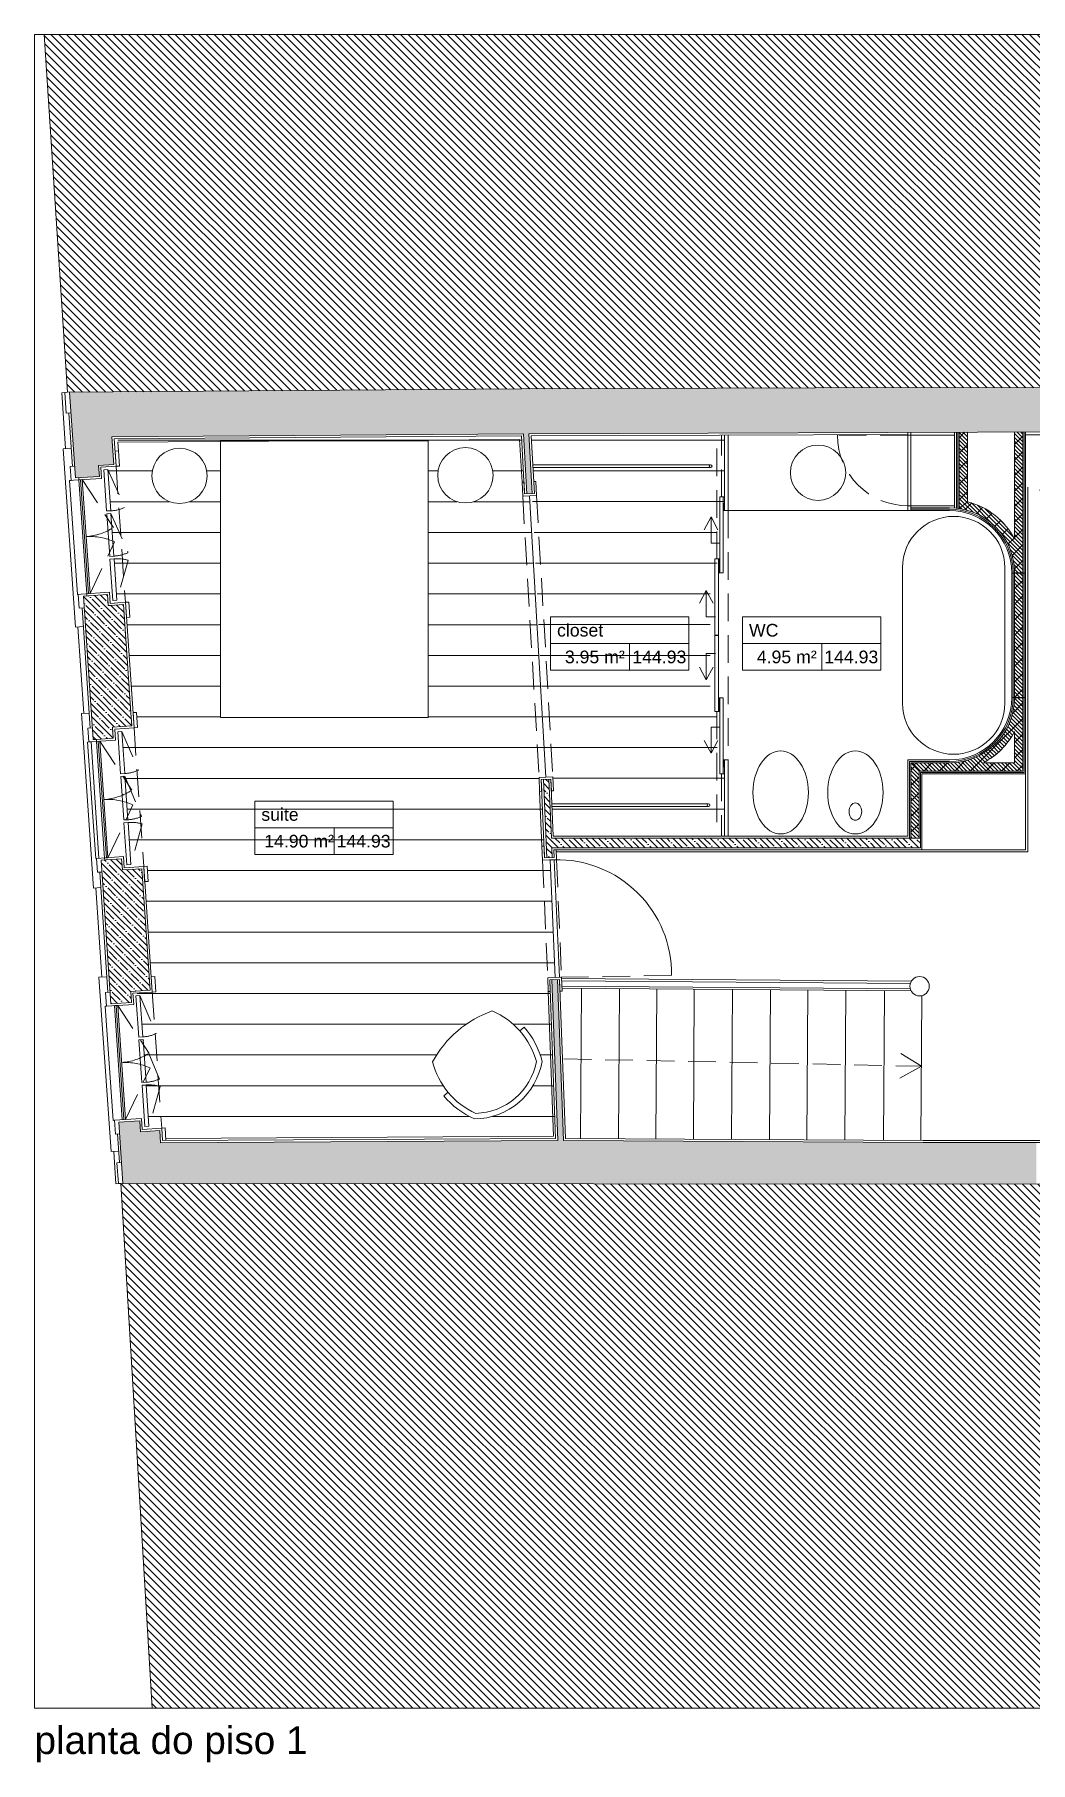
# Model space of a CAD drawing. Header units: millimetres. Extents: x 179.4 to 199.1, y -538.3 to -478.3.
# Drawn here: x 179.41 to 186.61, y -506.61 to -494.12 of the extents above; entities that cross this region are included whole.
import ezdxf
from ezdxf.enums import TextEntityAlignment as Align

# ---------------------------------------------------------------- set-up
doc = ezdxf.new("R2010")
doc.units = ezdxf.units.MM
doc.linetypes.add('DASHED', pattern=[0.75, 0.5, -0.25])
doc.layers.get('0').update_dxf_attribs({"lineweight": 5})
doc.layers.add('00_ARQ', color=251, linetype='Continuous', lineweight=5)
doc.styles.add('din5', font='arial.ttf', dxfattribs={"height": 0.08})
doc.styles.add('dinesc', font='arial.ttf', dxfattribs={"height": 0.18})
doc.linetypes.add('ZIGZAG', pattern='A,0.00254,-5.08,[131,ltypeshp.shx,S=5.08,R=0,X=-5.08,Y=0],-10.16,[131,ltypeshp.shx,S=5.08,R=180,X=5.08,Y=0],-5.08', length=20.32254)
pattern_1 = [(315, (639.921428, -421.943994), (0.0140316502, 0.0140316502), []), (45, (639.92143, -421.943994), (-0.056126601, 0.056126601), [])]
pattern_2 = [(315, (843.83671, -339.39501), (0.0449012806, 0.0449012806), []), (315, (843.83671, -339.439914), (0.0449012806, 0.0449012806), [0.079375, -0.015875, 0, -0.015875])]
pattern_3 = [(315, (674.769739, -657.433433), (0.0140316502, 0.0140316502), []), (45, (674.76974, -657.43343), (-0.056126601, 0.056126601), [])]

# ---------------------------------------------------------------- blocks, each defined once
blk = doc.blocks.new('0legendaN')
for p, q in [((-0.49, 0.189), (-0.49, -0.189)), ((0.49, 0.189), (-0.49, 0.189)), ((0.49, 0.189), (0.49, -0.189)), ((-0.49, 0), (0.49, 0)), ((0.07, 0), (0.07, -0.189))]:
    blk.add_line(p, q)
at = {"linetype": 'Continuous'}
blk.add_line((-0.49, -0.189), (0.49, -0.189), dxfattribs=at)
at = {"linetype": 'Continuous', "style": 'din5'}
blk.add_attdef('DESIGNAÇAO', text='', height=0.0896, rotation=360, dxfattribs=at).set_placement((-0.445, 0.095), align=Align.MIDDLE_LEFT)
for tag, p in [('300,00M2', (-0.21, -0.094)), ('357.05', (0.28, -0.094))]:
    blk.add_attdef(tag, text='', height=0.0896, rotation=360, dxfattribs=at).set_placement(p, align=Align.MIDDLE_CENTER)

msp = doc.modelspace()

# ---------------------------------------------------------------- hatches: boundary and pattern name
at = {"layer": '00_ARQ', "ltscale": 0.03}
h = msp.add_hatch(dxfattribs=at)
h.set_pattern_fill('ANSI31', color=256, scale=0.0125, angle=90, style=0)
h.paths.add_polyline_path([(197.003, -494.117), (179.478, -494.117), (179.648, -496.704), (182.925, -496.679), (185.755, -496.669), (187.925, -496.672), (195.028, -496.728), (195.025, -496.828), (197.063, -496.851), (197.063, -496.85)])
h = msp.add_hatch(dxfattribs=at)
h.set_pattern_fill('ANSI35', color=256, scale=0.01, angle=270, style=0)
h.set_pattern_definition(pattern_2)
h.paths.add_polyline_path([(186.81, -496.991), (186.811, -496.67), (185.755, -496.669), (182.925, -496.679), (179.663, -496.704), (179.705, -497.323), (179.878, -497.312), (179.872, -497.232), (179.982, -497.225), (179.968, -497.025), (182.942, -497.004), (182.966, -497.438), (183.006, -497.435), (182.982, -497.004)])
at = {"layer": '00_ARQ'}
h = msp.add_hatch(dxfattribs=at)
h.set_pattern_fill('ANSI31', color=256, scale=0.07, angle=315, style=0)
h.set_pattern_definition([(360, (181.69678, -657.07013), (1e-15, 0.22225), [])])
h.paths.add_polyline_path([(184.291, -498.075), (184.321, -498.075), (184.321, -497.981), (184.291, -497.981)])
edge = h.paths.add_edge_path()
edge.add_line((184.391, -499.392), (184.341, -499.392))
edge.add_line((184.341, -499.392), (184.341, -498.945))
edge.add_line((184.341, -498.945), (184.291, -498.945))
edge.add_line((184.291, -498.945), (184.291, -498.075))
edge.add_line((184.291, -498.075), (184.331, -498.075))
edge.add_line((184.331, -498.075), (184.331, -497.981))
edge.add_line((184.331, -497.981), (184.341, -497.981))
edge.add_line((184.341, -497.981), (184.341, -497.529))
edge.add_line((184.341, -497.529), (184.391, -497.529))
edge.add_line((184.391, -497.529), (184.391, -497.014))
edge.add_line((184.391, -497.014), (182.998, -497.019))
edge.add_line((182.998, -497.019), (183.01, -497.228))
edge.add_line((183.01, -497.228), (184.321, -497.228))
edge.add_arc((184.321, -497.238), 0.01, -90, 90, ccw=False)
edge.add_line((184.321, -497.248), (183.011, -497.248))
edge.add_line((183.011, -497.248), (183.017, -497.349))
edge.add_line((183.017, -497.349), (183.032, -497.348))
edge.add_line((183.032, -497.348), (183.037, -497.449))
edge.add_line((183.037, -497.449), (183.006, -497.45))
edge.add_line((183.006, -497.45), (183.105, -499.478))
edge.add_line((183.105, -499.478), (183.105, -499.486))
edge.add_line((183.105, -499.486), (183.155, -499.484))
edge.add_line((183.155, -499.484), (183.159, -499.584))
edge.add_line((183.159, -499.584), (183.144, -499.585))
edge.add_line((183.144, -499.585), (183.148, -499.678))
edge.add_line((183.148, -499.678), (184.321, -499.678))
edge.add_arc((184.321, -499.688), 0.01, -90, 90, ccw=False)
edge.add_line((184.321, -499.698), (183.149, -499.698))
edge.add_line((183.149, -499.698), (183.158, -499.912))
edge.add_line((183.158, -499.912), (184.391, -499.912))
edge.add_line((184.391, -499.912), (184.391, -499.392))
at = {"layer": '00_ARQ', "ltscale": 0.03}
h = msp.add_hatch(dxfattribs=at)
h.set_pattern_fill('GRATE', color=256, scale=0.025, angle=315, style=0)
h.set_pattern_definition(pattern_1)
h.paths.add_polyline_path([(186.491, -498.009), (186.551, -498.009), (186.551, -496.992), (186.491, -496.992), (186.491, -497.764, 0.213808), (186.151, -497.496), (186.091, -497.545, -0.371076)])
h = msp.add_hatch(dxfattribs=at)
h.set_pattern_fill('GRATE', color=256, scale=0.025, angle=315, style=0)
h.set_pattern_definition(pattern_1)
h.paths.add_polyline_path([(186.151, -497.496), (186.151, -496.993), (186.091, -496.993), (186.091, -497.545)])
h = msp.add_hatch(dxfattribs=at)
h.set_pattern_fill('GRATE', color=256, scale=0.025, angle=315, style=0)
h.set_pattern_definition(pattern_3)
h.paths.add_polyline_path([(186.551, -498.912), (186.551, -498.009), (186.491, -498.009), (186.491, -498.912)])
h = msp.add_hatch(dxfattribs=at)
h.set_pattern_fill('ANSI35', color=256, scale=0.01, angle=270, style=0)
h.set_pattern_definition(pattern_2)
h.paths.add_polyline_path([(180.11, -501.115), (180.104, -501.035), (180.244, -501.026), (180.184, -500.148), (180.044, -500.157), (180.038, -500.077), (179.891, -500.087), (179.961, -501.125)])
h.paths.add_polyline_path([(179.978, -499.205), (179.973, -499.126), (180.113, -499.116), (180.106, -499.021), (180.052, -498.238), (179.957, -498.245), (179.942, -498.246), (179.937, -498.166), (179.762, -498.178), (179.832, -499.215), (179.857, -499.214), (179.89, -499.211), (179.89, -499.211)])
h = msp.add_hatch(dxfattribs=at)
h.set_pattern_fill('GRATE', color=256, scale=0.025, angle=315, style=0)
h.set_pattern_definition([(315, (843.83671, -339.395012), (0.0140316502, 0.0140316502), []), (45, (843.83671, -339.39501), (-0.056126601, 0.056126601), [])])
h.paths.add_polyline_path([(186.551, -499.442), (186.551, -498.912), (186.491, -498.912, -0.414214), (186.021, -499.382), (185.741, -499.382), (185.801, -499.442)])
h.paths.add_polyline_path([(186.491, -499.157, -0.153673), (186.266, -499.382), (186.491, -499.382)], flags=16)
h = msp.add_hatch(dxfattribs=at)
h.set_pattern_fill('GRATE', color=256, scale=0.025, angle=315, style=0)
h.set_pattern_definition(pattern_3)
h.paths.add_polyline_path([(185.801, -499.927), (185.801, -499.442), (185.741, -499.382), (185.741, -499.927)])
h = msp.add_hatch(dxfattribs=at)
h.set_pattern_fill('ANSI35', color=256, scale=0.01, angle=270, style=0)
h.set_pattern_definition(pattern_2)
h.paths.add_polyline_path([(185.811, -499.997), (185.811, -499.927), (183.144, -499.927), (183.126, -499.5), (183.086, -499.502), (183.11, -500.07), (183.15, -500.068), (183.147, -499.997)])
h = msp.add_hatch(dxfattribs=at)
h.set_pattern_fill('ANSI35', color=256, scale=0.01, angle=270, style=0)
h.set_pattern_definition(pattern_2)
h.paths.add_polyline_path([(186.649, -502.428), (186.649, -502.127), (185.83, -502.128), (183.231, -502.113), (183.188, -500.949), (183.148, -500.95), (183.191, -502.113), (180.32, -502.129), (180.314, -502.04), (180.174, -502.05), (180.169, -501.97), (180.018, -501.98), (180.048, -502.423)])
h = msp.add_hatch(dxfattribs=at)
h.set_pattern_fill('ANSI31', color=256, scale=0.0125, angle=90, style=0)
h.paths.add_polyline_path([(188.335, -502.43), (180.033, -502.423), (180.26, -506.217), (188.471, -506.217)])
h.paths.add_polyline_path([(187.996, -503.775), (188.157, -503.775), (188.157, -503.89), (187.996, -503.89)], flags=24)
h.paths.add_polyline_path([(186.113, -503.775), (186.273, -503.775), (186.273, -503.89), (186.113, -503.89)], flags=24)
h.paths.add_polyline_path([(180.767, -503.736), (180.914, -503.736), (180.914, -503.851), (180.767, -503.851)], flags=24)

# ---------------------------------------------------------------- linework, layer by layer
at = {"layer": '00_ARQ'}
for p, q in [((179.478, -494.117), (179.648, -496.704)), ((182.925, -496.679), (179.648, -496.704)), ((182.925, -496.679), (185.755, -496.669)), ((187.925, -496.672), (185.755, -496.669)), ((179.648, -496.704), (179.627, -496.706)), ((179.638, -496.855), (179.627, -496.706)), ((179.663, -496.704), (179.705, -497.323)), ((179.673, -496.853), (179.638, -496.855)), ((179.658, -496.854), (179.684, -497.24)), ((182.942, -497.004), (179.968, -497.025)), ((179.968, -497.025), (179.982, -497.225)), ((182.928, -497.019), (179.984, -497.04)), ((179.984, -497.04), (179.998, -497.239)), ((180.01, -497.05), (181.484, -497.05)), ((182.914, -497.044), (180.011, -497.065)), ((180.015, -497.127), (180.011, -497.065)), ((181.484, -497.05), (182.929, -497.05)), ((182.914, -497.044), (182.932, -497.354)), ((182.928, -497.019), (182.951, -497.438)), ((182.942, -497.004), (182.966, -497.438)), ((182.982, -497.004), (191.737, -496.974)), ((182.982, -497.004), (183.006, -497.435)), ((182.998, -497.019), (185.721, -497.009)), ((182.998, -497.019), (183.021, -497.435)), ((185.741, -497.014), (185.721, -497.014)), ((185.721, -497.524), (185.721, -497.014)), ((185.741, -497.014), (185.741, -497.524)), ((186.571, -497.012), (191.196, -497.012)), ((179.699, -497.239), (179.666, -497.241)), ((179.666, -497.241), (179.673, -497.341)), ((179.878, -497.312), (179.705, -497.323)), ((179.982, -497.225), (179.872, -497.232)), ((179.872, -497.232), (179.878, -497.312)), ((179.998, -497.239), (179.888, -497.246)), ((179.888, -497.246), (179.894, -497.326)), ((179.94, -497.263), (179.91, -497.265)), ((179.91, -497.265), (179.93, -497.562)), ((179.94, -497.263), (179.96, -497.56)), ((179.94, -497.272), (180.26, -497.272)), ((180.654, -497.272), (180.753, -497.272)), ((182.253, -497.272), (182.325, -497.272)), ((182.72, -497.272), (182.942, -497.272)), ((179.691, -497.339), (179.673, -497.341)), ((179.894, -497.326), (179.691, -497.339)), ((179.73, -497.337), (179.729, -497.322)), ((179.73, -497.337), (179.754, -497.335)), ((179.73, -497.337), (179.787, -498.161)), ((179.742, -497.336), (179.799, -498.16)), ((179.754, -497.335), (179.811, -498.159)), ((182.951, -497.438), (183.021, -497.435)), ((179.93, -497.562), (179.96, -497.56)), ((179.956, -497.495), (180.385, -497.495)), ((180.53, -497.495), (180.753, -497.495)), ((182.253, -497.495), (182.462, -497.495)), ((182.584, -497.495), (182.99, -497.495)), ((185.741, -497.524), (185.721, -497.524)), ((185.741, -497.559), (185.721, -497.559)), ((179.932, -497.582), (179.961, -497.58)), ((179.932, -497.582), (179.953, -497.89)), ((179.961, -497.58), (179.983, -497.888)), ((179.971, -497.717), (180.753, -497.717)), ((182.253, -497.717), (183.003, -497.717)), ((179.953, -497.89), (179.983, -497.888)), ((179.954, -497.91), (179.984, -497.908)), ((179.954, -497.91), (179.975, -498.208)), ((179.984, -497.908), (180.005, -498.206)), ((179.986, -497.939), (180.753, -497.939)), ((182.253, -497.939), (183.015, -497.939)), ((179.746, -498.164), (179.725, -498.165)), ((179.732, -498.265), (179.725, -498.165)), ((179.951, -498.15), (179.746, -498.164)), ((179.787, -498.161), (179.811, -498.159)), ((179.787, -498.161), (179.788, -498.176)), ((179.951, -498.15), (179.956, -498.23)), ((180.002, -498.161), (180.753, -498.161)), ((182.253, -498.161), (183.028, -498.161)), ((179.768, -498.262), (179.732, -498.265)), ((179.753, -498.263), (179.811, -499.131)), ((180.066, -498.222), (179.956, -498.23)), ((179.956, -498.23), (179.986, -498.228)), ((180.005, -498.206), (179.975, -498.208)), ((180.066, -498.222), (180.128, -499.13)), ((180.077, -498.384), (180.753, -498.384)), ((182.253, -498.384), (183.041, -498.384)), ((180.092, -498.606), (180.753, -498.606)), ((182.253, -498.606), (183.054, -498.606)), ((180.108, -498.828), (180.753, -498.828)), ((182.253, -498.828), (183.067, -498.828)), ((180.148, -499.05), (180.753, -499.05)), ((182.253, -499.05), (183.08, -499.05)), ((179.826, -499.13), (179.794, -499.133)), ((179.794, -499.133), (179.801, -499.232)), ((180.128, -499.13), (179.989, -499.139)), ((179.989, -499.139), (179.994, -499.219)), ((180.04, -499.156), (180.01, -499.158)), ((180.01, -499.158), (180.031, -499.462)), ((180.04, -499.156), (180.061, -499.46)), ((179.818, -499.231), (179.801, -499.232)), ((179.994, -499.219), (179.818, -499.231)), ((179.857, -499.229), (179.856, -499.214)), ((179.857, -499.229), (179.882, -499.227)), ((179.857, -499.229), (179.915, -500.071)), ((179.87, -499.228), (179.928, -500.07)), ((179.882, -499.227), (179.94, -500.069)), ((180.048, -499.273), (181.484, -499.273)), ((181.484, -499.273), (183.093, -499.273)), ((184.396, -499.362), (184.396, -499.912)), ((180.031, -499.462), (180.061, -499.46)), ((180.032, -499.482), (180.062, -499.48)), ((180.032, -499.482), (180.054, -499.796)), ((180.062, -499.48), (180.084, -499.794)), ((180.063, -499.495), (181.484, -499.495)), ((181.484, -499.495), (183.055, -499.495)), ((183.071, -499.503), (183.141, -499.5)), ((183.071, -499.503), (183.095, -500.07)), ((183.086, -499.502), (183.11, -500.07)), ((183.126, -499.5), (183.144, -499.927)), ((183.141, -499.5), (183.158, -499.912)), ((183.059, -499.589), (183.076, -499.986)), ((180.054, -499.796), (180.084, -499.794)), ((180.079, -499.717), (181.484, -499.717)), ((181.484, -499.717), (183.08, -499.717)), ((180.055, -499.816), (180.085, -499.814)), ((180.055, -499.816), (180.076, -500.12)), ((180.085, -499.814), (180.106, -500.118)), ((180.052, -500.061), (179.856, -500.075)), ((180.052, -500.061), (180.058, -500.141)), ((180.094, -499.939), (181.484, -499.939)), ((181.484, -499.939), (183.089, -499.939)), ((183.147, -499.997), (183.15, -500.068)), ((183.162, -500.012), (183.165, -500.067)), ((179.863, -500.174), (179.856, -500.075)), ((179.897, -500.172), (179.863, -500.174)), ((179.882, -500.173), (179.94, -501.041)), ((180.038, -500.077), (179.891, -500.087)), ((179.891, -500.087), (179.961, -501.125)), ((179.915, -500.071), (179.94, -500.069)), ((179.915, -500.071), (179.916, -500.085)), ((180.038, -500.077), (180.044, -500.157)), ((180.184, -500.148), (180.044, -500.157)), ((180.198, -500.132), (180.058, -500.141)), ((180.106, -500.118), (180.076, -500.12)), ((180.184, -500.148), (180.244, -501.026)), ((180.198, -500.132), (180.26, -501.04)), ((180.225, -500.162), (181.484, -500.162)), ((181.484, -500.162), (183.138, -500.162)), ((183.095, -500.07), (183.165, -500.067)), ((183.165, -500.083), (183.136, -500.084)), ((183.172, -500.934), (183.136, -500.084)), ((183.202, -500.933), (183.165, -500.083)), ((180.215, -500.384), (181.484, -500.384)), ((181.484, -500.384), (183.149, -500.384)), ((180.23, -500.606), (181.484, -500.606)), ((181.484, -500.606), (183.158, -500.606)), ((180.246, -500.828), (181.484, -500.828)), ((181.484, -500.828), (183.168, -500.828)), ((183.202, -500.933), (183.172, -500.934)), ((179.955, -501.04), (179.923, -501.042)), ((179.923, -501.042), (179.93, -501.142)), ((180.244, -501.026), (180.104, -501.035)), ((180.104, -501.035), (180.11, -501.115)), ((180.26, -501.04), (180.12, -501.049)), ((180.12, -501.049), (180.126, -501.129)), ((180.15, -501.051), (181.484, -501.051)), ((181.484, -501.051), (183.137, -501.051)), ((183.121, -501.037), (183.159, -502.083)), ((183.133, -500.951), (183.203, -500.948)), ((183.133, -500.951), (183.175, -502.098)), ((183.148, -500.95), (183.191, -502.113)), ((183.188, -500.949), (183.231, -502.113)), ((183.203, -500.948), (183.245, -502.098)), ((180.126, -501.129), (179.93, -501.142)), ((180.11, -501.115), (179.961, -501.125)), ((179.986, -501.138), (180.01, -501.137)), ((179.986, -501.138), (180.043, -501.963)), ((179.998, -501.137), (180.055, -501.962)), ((180.01, -501.137), (180.067, -501.962)), ((180.171, -501.066), (180.142, -501.068)), ((180.142, -501.068), (180.162, -501.366)), ((180.171, -501.066), (180.192, -501.364)), ((180.186, -501.273), (181.484, -501.273)), ((181.484, -501.273), (182.529, -501.273)), ((182.869, -501.273), (183.145, -501.273)), ((180.162, -501.366), (180.192, -501.364)), ((180.164, -501.386), (180.193, -501.384)), ((180.164, -501.386), (180.185, -501.694)), ((180.193, -501.384), (180.215, -501.692)), ((180.201, -501.495), (181.484, -501.495)), ((181.484, -501.495), (182.315, -501.495)), ((183.064, -501.495), (183.153, -501.495)), ((180.185, -501.694), (180.215, -501.692)), ((180.186, -501.714), (180.216, -501.712)), ((180.186, -501.714), (180.207, -502.012)), ((180.216, -501.712), (180.236, -502.01)), ((180.216, -501.717), (181.484, -501.717)), ((181.484, -501.717), (182.362, -501.717)), ((183.011, -501.717), (183.161, -501.717)), ((180.183, -501.954), (179.988, -501.967)), ((179.995, -502.067), (179.988, -501.967)), ((180.169, -501.97), (180.018, -501.98)), ((180.018, -501.98), (180.048, -502.423)), ((180.043, -501.963), (180.067, -501.962)), ((180.169, -501.97), (180.174, -502.05)), ((180.314, -502.04), (180.174, -502.05)), ((180.183, -501.954), (180.188, -502.034)), ((180.328, -502.024), (180.188, -502.034)), ((180.236, -502.01), (180.207, -502.012)), ((180.232, -501.94), (181.484, -501.94)), ((180.314, -502.04), (180.32, -502.129)), ((180.328, -502.024), (180.353, -502.022)), ((180.328, -502.024), (180.334, -502.114)), ((180.353, -502.022), (180.359, -502.114)), ((181.484, -501.94), (182.552, -501.94)), ((182.716, -501.94), (183.169, -501.94)), ((180.024, -502.065), (179.995, -502.067)), ((180.009, -502.066), (180.023, -502.273)), ((180.32, -502.129), (183.191, -502.113)), ((180.334, -502.114), (183.175, -502.098)), ((180.358, -502.099), (183.159, -502.083)), ((185.83, -502.128), (183.231, -502.113)), ((185.83, -502.113), (183.245, -502.098)), ((187.94, -502.111), (185.83, -502.113)), ((187.925, -502.126), (185.83, -502.128)), ((180.038, -502.272), (180.005, -502.275)), ((180.005, -502.275), (180.017, -502.424)), ((180.033, -502.423), (180.017, -502.424)), ((180.033, -502.423), (191.633, -502.433)), ((180.033, -502.423), (180.26, -506.217))]:
    msp.add_line(p, q, dxfattribs=at)
at = {"layer": '00_ARQ', "ltscale": 0.02}
for p, q in [((179.627, -496.706), (179.607, -496.707)), ((179.634, -497.11), (179.607, -496.707)), ((179.617, -497.112), (179.675, -497.108)), ((179.617, -497.112), (179.706, -498.401)), ((179.663, -497.341), (179.72, -498.165)), ((179.673, -497.341), (179.663, -497.341)), ((179.725, -498.165), (179.72, -498.165)), ((179.706, -498.401), (179.762, -498.397)), ((179.765, -499.025), (179.722, -498.4)), ((179.749, -499.026), (179.804, -499.023)), ((179.749, -499.026), (179.836, -500.288)), ((179.801, -499.232), (179.793, -499.233)), ((179.793, -499.233), (179.851, -500.075)), ((179.875, -500.073), (179.818, -499.231)), ((179.856, -500.075), (179.851, -500.075)), ((179.889, -500.284), (179.836, -500.288)), ((179.895, -500.932), (179.851, -500.287)), ((179.875, -500.933), (179.933, -500.929)), ((179.875, -500.933), (179.962, -502.193)), ((185.745, -500.962), (183.218, -500.943)), ((185.738, -500.977), (183.219, -500.958)), ((185.738, -501.017), (183.221, -500.998)), ((185.744, -501.032), (183.221, -501.013)), ((183.362, -501.014), (183.355, -502.099)), ((183.637, -501.016), (183.63, -502.1)), ((183.907, -501.018), (183.9, -502.102)), ((184.177, -501.02), (184.17, -502.103)), ((184.452, -501.022), (184.445, -502.105)), ((184.727, -501.024), (184.72, -502.107)), ((184.997, -501.026), (184.99, -502.108)), ((185.272, -501.029), (185.265, -502.11)), ((185.552, -501.031), (185.545, -502.111)), ((179.92, -501.143), (179.93, -501.142)), ((179.92, -501.143), (179.977, -501.968)), ((185.821, -501.066), (185.815, -502.113)), ((179.988, -501.967), (179.977, -501.968)), ((179.962, -502.193), (180.018, -502.19)), ((179.997, -502.426), (179.981, -502.192)), ((180.017, -502.424), (179.997, -502.426))]:
    msp.add_line(p, q, dxfattribs=at)
at = {"layer": '00_ARQ', "linetype": 'DASHED', "ltscale": 0.4}
for p, q in [((184.339, -497.911), (184.339, -497.014)), ((184.374, -497.461), (184.374, -497.014)), ((185.721, -497.014), (185.211, -497.014)), ((179.94, -497.263), (180.059, -497.536)), ((179.998, -497.239), (180.066, -498.222)), ((179.754, -497.335), (179.98, -497.681)), ((182.937, -497.454), (183.055, -499.488)), ((183.037, -497.449), (183.155, -499.484)), ((184.421, -497.559), (184.421, -499.362)), ((179.961, -497.58), (180.085, -497.863)), ((184.298, -497.605), (184.249, -497.698)), ((184.298, -497.605), (184.347, -497.698)), ((179.811, -498.159), (179.987, -497.786)), ((180.085, -497.919), (180.005, -498.206)), ((186.471, -498.011), (186.571, -498.011)), ((184.263, -498.136), (184.214, -498.229)), ((184.263, -498.136), (184.312, -498.229)), ((184.263, -498.783), (184.214, -498.69)), ((184.263, -498.783), (184.312, -498.69)), ((186.471, -498.911), (186.571, -498.911)), ((184.339, -499.011), (184.339, -499.912)), ((180.04, -499.156), (180.16, -499.436)), ((180.128, -499.13), (180.198, -500.132)), ((179.882, -499.227), (180.113, -499.58)), ((184.298, -499.314), (184.249, -499.221)), ((184.298, -499.314), (184.347, -499.221)), ((180.062, -499.48), (180.183, -499.771)), ((184.374, -499.461), (184.374, -499.912)), ((179.94, -500.069), (180.12, -499.687)), ((180.186, -499.824), (180.106, -500.118)), ((183.08, -500.086), (183.118, -500.936)), ((183.181, -500.082), (183.218, -500.933)), ((184.013, -500.919), (183.202, -500.933)), ((180.26, -501.039), (180.328, -502.024)), ((180.01, -501.137), (180.237, -501.483)), ((180.171, -501.066), (180.29, -501.34)), ((180.313, -501.669), (180.193, -501.384)), ((183.233, -501.523), (185.818, -501.576)), ((185.818, -501.576), (185.67, -501.485)), ((180.067, -501.962), (180.244, -501.588)), ((185.818, -501.576), (185.663, -501.663)), ((180.317, -501.722), (180.236, -502.01))]:
    msp.add_line(p, q, dxfattribs=at)
at = {"layer": '00_ARQ', "extrusion": (-1.55807e-30, -4.44089e-16, -1)}
for p, q in [((184.396, -497.559), (184.396, -497.014)), ((184.421, -497.559), (184.421, -497.014)), ((184.421, -497.559), (184.396, -497.559)), ((184.396, -499.362), (184.421, -499.362)), ((184.421, -499.912), (184.421, -499.362))]:
    msp.add_line(p, q, dxfattribs=at)
at = {"layer": '00_ARQ', "extrusion": (-2.34693e-30, -4.44089e-16, -1)}
for p, q in [((185.721, -497.014), (185.721, -496.994)), ((185.741, -497.014), (185.741, -496.994)), ((186.056, -497.014), (185.741, -497.014)), ((186.056, -497.541), (186.056, -496.993)), ((186.071, -497.542), (186.071, -496.993)), ((186.081, -497.543), (186.081, -496.993)), ((186.091, -497.545), (186.091, -496.993)), ((186.151, -497.496), (186.151, -496.993)), ((186.491, -497.764), (186.491, -496.992)), ((186.551, -499.442), (186.551, -496.992)), ((186.561, -499.452), (186.561, -496.992)), ((186.571, -499.462), (186.571, -496.992)), ((184.295, -497.228), (183.01, -497.228)), ((184.295, -497.248), (183.011, -497.248)), ((186.586, -497.39), (186.586, -500.027)), ((185.721, -497.559), (184.421, -497.559)), ((185.721, -497.559), (185.721, -497.524)), ((186.056, -497.524), (185.741, -497.524)), ((185.741, -497.559), (185.741, -497.524)), ((186.021, -497.539), (185.741, -497.539)), ((186.021, -497.549), (185.741, -497.549)), ((186.021, -497.559), (185.741, -497.559)), ((186.471, -498.912), (186.471, -498.009)), ((186.481, -498.912), (186.481, -498.009)), ((186.491, -498.912), (186.491, -498.009)), ((185.721, -499.912), (185.721, -499.362)), ((185.721, -499.362), (186.021, -499.362)), ((185.731, -499.927), (185.731, -499.372)), ((185.731, -499.372), (186.021, -499.372)), ((185.741, -499.927), (185.741, -499.382)), ((185.741, -499.382), (186.021, -499.382)), ((185.801, -499.442), (186.551, -499.442)), ((185.801, -499.927), (185.801, -499.442)), ((185.811, -499.452), (186.561, -499.452)), ((185.811, -499.927), (185.811, -499.452)), ((185.821, -500.012), (185.821, -499.462)), ((185.821, -499.462), (186.571, -499.462)), ((184.28, -499.678), (183.148, -499.678)), ((184.28, -499.698), (183.149, -499.698)), ((183.144, -499.927), (185.811, -499.927)), ((183.158, -499.912), (185.721, -499.912)), ((185.811, -499.997), (185.811, -499.927)), ((183.147, -499.997), (185.811, -499.997)), ((183.162, -500.012), (185.821, -500.012)), ((183.179, -500.027), (186.586, -500.027))]:
    msp.add_line(p, q, dxfattribs=at)
at = {"layer": '00_ARQ', "linetype": 'ZIGZAG', "ltscale": 0.5, "extrusion": (-2.34693e-30, -4.44089e-16, -1)}
msp.add_line((182.987, -497.452), (183.105, -499.486), dxfattribs=at)
at = {"layer": '00_ARQ', "ltscale": 0.03}
for p, q in [((186.151, -497.496), (186.091, -497.545)), ((186.491, -498.009), (186.551, -498.009)), ((186.551, -498.912), (186.491, -498.912)), ((185.801, -499.442), (185.741, -499.382))]:
    msp.add_line(p, q, dxfattribs=at)
at = {"layer": '00_ARQ', "ltscale": 0.03, "extrusion": (-2.34693e-30, -4.44089e-16, -1)}
for p, q in [((186.491, -499.382), (186.491, -499.157)), ((186.266, -499.382), (186.491, -499.382))]:
    msp.add_line(p, q, dxfattribs=at)
at = {"layer": '00_ARQ', "ltscale": 0.02, "extrusion": (-2.34693e-30, -4.44089e-16, -1)}
for p in [(186.571, -499.462), (185.821, -500.012)]:
    msp.add_line(p, (186.571, -500.012), dxfattribs=at)
at = {"layer": '00_ARQ', "extrusion": (1.65667e-30, 4.44089e-16, -1)}
for p, q in [((182.916, -501.32), (182.947, -501.294)), ((182.366, -501.79), (182.397, -501.764))]:
    msp.add_line(p, q, dxfattribs=at)
at = {"layer": '00_ARQ'}
for points in [[(179.409, -494.117), (199.109, -494.117), (199.109, -506.217), (179.409, -506.217)], [(182.253, -497.055), (182.253, -499.055), (180.753, -499.055), (180.753, -497.055)], [(180.015, -497.127), (180.023, -497.237), (179.998, -497.239), (179.991, -497.129)], [(183.032, -497.348), (183.037, -497.449), (182.937, -497.454), (182.932, -497.354), (182.947, -497.353), (182.951, -497.438), (183.021, -497.435), (183.017, -497.349)], [(184.361, -498.009), (184.386, -498.009), (184.386, -497.459), (184.361, -497.459)], [(184.394, -497.459), (184.386, -497.459), (184.386, -497.509), (184.394, -497.509)], [(184.396, -497.509), (184.388, -497.509), (184.388, -497.559), (184.396, -497.559)], [(184.326, -498.459), (184.351, -498.459), (184.351, -497.909), (184.326, -497.909)], [(184.359, -497.909), (184.351, -497.909), (184.351, -497.959), (184.359, -497.959)], [(184.361, -497.959), (184.353, -497.959), (184.353, -498.009), (184.361, -498.009)], [(180.091, -498.22), (180.098, -498.33), (180.073, -498.332), (180.066, -498.222)], [(184.326, -498.462), (184.351, -498.462), (184.351, -499.012), (184.326, -499.012)], [(184.353, -498.912), (184.361, -498.912), (184.361, -498.962), (184.353, -498.962)], [(184.361, -498.912), (184.386, -498.912), (184.386, -499.462), (184.361, -499.462)], [(180.146, -499.019), (180.153, -499.128), (180.128, -499.13), (180.121, -499.02)], [(184.351, -498.962), (184.359, -498.962), (184.359, -499.012), (184.351, -499.012)], [(184.386, -499.412), (184.394, -499.412), (184.394, -499.462), (184.386, -499.462)], [(184.388, -499.362), (184.396, -499.362), (184.396, -499.412), (184.388, -499.412)], [(183.059, -499.589), (183.055, -499.488), (183.155, -499.484), (183.159, -499.584), (183.144, -499.585), (183.141, -499.5), (183.071, -499.503), (183.074, -499.588)], [(180.223, -500.13), (180.23, -500.24), (180.205, -500.241), (180.198, -500.132)], [(180.278, -500.928), (180.285, -501.038), (180.26, -501.04), (180.253, -500.93)], [(183.121, -501.037), (183.118, -500.936), (183.218, -500.933), (183.221, -501.033), (183.206, -501.033), (183.203, -500.948), (183.133, -500.951), (183.136, -501.036)]]:
    msp.add_lwpolyline(points, close=True, dxfattribs=at)
at = {"layer": '00_ARQ', "linetype": 'DASHED', "ltscale": 0.4}
msp.add_lwpolyline([(186.571, -497.012), (187.171, -497.012), (187.171, -497.412), (186.571, -497.412)], close=True, dxfattribs=at)
for points in [[(184.364, -497.794), (184.298, -497.794), (184.298, -497.605)], [(184.329, -498.326), (184.263, -498.326), (184.263, -498.136)], [(184.329, -498.593), (184.263, -498.593), (184.263, -498.783)], [(184.364, -499.124), (184.298, -499.124), (184.298, -499.314)]]:
    msp.add_lwpolyline(points, dxfattribs=at)
at = {"layer": '00_ARQ'}
for points in [[(186.421, -498.951, -1), (185.681, -498.951), (185.681, -497.971, -1), (186.421, -497.971)], [(179.832, -499.215), (179.857, -499.214, 0.000391), (179.857, -499.214), (179.89, -499.211), (179.89, -499.211), (179.978, -499.205), (179.973, -499.126), (180.113, -499.116), (180.106, -499.021), (180.052, -498.238), (179.957, -498.245, 0.00039), (179.957, -498.245), (179.942, -498.246), (179.937, -498.166), (179.762, -498.178), (179.832, -499.215)]]:
    msp.add_lwpolyline(points, format="xyb", close=True, dxfattribs=at)
msp.add_lwpolyline([(183.178, -500.012), (183.181, -500.082), (183.08, -500.086), (183.076, -499.986), (183.091, -499.985), (183.095, -500.07), (183.165, -500.067), (183.162, -500.012)], dxfattribs=at)
at = {"layer": '00_ARQ', "extrusion": (1.67054e-30, 4.44089e-16, -1)}
msp.add_lwpolyline([(-182.285, -501.544, -0.227607), (-182.597, -501.917, -0.352666), (-183.036, -501.543, -0.227607), (-182.717, -501.176, -0.184604)], format="xyb", close=True, dxfattribs=at)
msp.add_lwpolyline([(-182.366, -501.79, -0.117614), (-182.589, -501.957, -0.363121), (-183.077, -501.541, -0.117614), (-182.947, -501.294, -0.117614)], format="xyb", dxfattribs=at)
at = {"layer": '00_ARQ', "extrusion": (-2.34693e-30, -4.44089e-16, -1)}
for centre, radius in [((-180.457, -497.308), 0.2), ((-182.523, -497.304), 0.2), ((-185.071, -497.285), 0.2), ((-184.295, -497.238), 0.01), ((-184.28, -499.688), 0.01)]:
    msp.add_circle(centre, radius, dxfattribs=at)
at = {"layer": '00_ARQ', "ltscale": 0.02}
msp.add_circle((185.805, -500.998), 0.07, dxfattribs=at)
at = {"layer": '00_ARQ', "linetype": 'DASHED', "ltscale": 0.4}
for centre, radius, start, end in [((185.721, -497.014), 0.51, 180, 270), ((179.94, -497.263), 0.299, 273.9445, 293.5117), ((179.754, -497.335), 0.413, 273.9445, 303.1763), ((179.811, -498.159), 0.413, 64.7127, 93.9445), ((179.961, -497.58), 0.309, 273.9445, 293.5117), ((180.005, -498.206), 0.299, 74.3886, 93.9445), ((180.04, -499.156), 0.305, 273.9445, 293.1111), ((179.882, -499.227), 0.422, 273.9445, 303.1763), ((179.94, -500.069), 0.422, 64.7127, 93.9445), ((180.062, -499.48), 0.315, 273.9445, 292.4744), ((180.106, -500.118), 0.305, 74.7888, 93.9445), ((180.171, -501.066), 0.299, 273.9445, 293.489), ((180.01, -501.137), 0.413, 273.9445, 303.1763), ((180.067, -501.962), 0.413, 64.7127, 93.9445), ((180.193, -501.384), 0.309, 273.9445, 292.827), ((180.236, -502.01), 0.299, 74.4112, 93.9445)]:
    msp.add_arc(centre, radius, start, end, dxfattribs=at)
at = {"layer": '00_ARQ', "extrusion": (-4.35685e-15, -1.19821e-15, -1)}
for radius, start, end in [(0.47, 90, 180), (0.46, 90, 180), (0.45, 90, 180), (0.53, 104.1986, 152.4729)]:
    msp.add_arc((-186.021, -498.009), radius, start, end, dxfattribs=at)
at = {"layer": '00_ARQ', "extrusion": (4.06962e-30, -1.6943e-16, -1)}
for radius in [0.45, 0.46, 0.47]:
    msp.add_arc((-186.021, -498.912), radius, 180, 270, dxfattribs=at)
at = {"layer": '00_ARQ', "ltscale": 0.03, "extrusion": (4.06962e-30, -1.6943e-16, -1)}
msp.add_arc((-186.021, -498.912), 0.53, 207.5271, 242.4729, dxfattribs=at)
at = {"layer": '00_ARQ'}
msp.add_arc((183.185, -500.911), 0.828, 359.4093, 91.3228, dxfattribs=at)
at = {"layer": '00_ARQ', "extrusion": (1.49783e-18, 0, -1)}
msp.add_ellipse((184.801, -499.597), major_axis=(0, 0.3), ratio=0.666667, dxfattribs=at)
at = {"layer": '00_ARQ'}
for centre, major_axis, ratio in [((185.341, -499.597), (0, 0.3), 0.666667), ((185.341, -499.735), (0, -0.0626), 0.724659)]:
    msp.add_ellipse(centre, major_axis=major_axis, ratio=ratio, dxfattribs=at)

# ---------------------------------------------------------------- block references
ref = msp.add_blockref('0legendaN', (183.638, -498.52), dxfattribs=dict(at, xscale=1.019999999999845, yscale=1.019999999999845, zscale=1.019999999999845, rotation=1.381710745818055e-08))
ref.add_attrib('DESIGNAÇAO', 'closet', dxfattribs={"layer": '0', "linetype": 'Continuous', "height": 0.0914, "rotation": 0, "style": 'din5'}).set_placement((183.185, -498.424), align=Align.MIDDLE_LEFT)
ref.add_attrib('300,00M2', '3.95 m²', dxfattribs={"layer": '0', "linetype": 'Continuous', "height": 0.0914, "rotation": 0, "style": 'din5'}).set_placement((183.458, -498.617), align=Align.MIDDLE_CENTER)
ref.add_attrib('357.05', '144.93', dxfattribs={"layer": '0', "linetype": 'Continuous', "height": 0.0914, "rotation": 0, "style": 'din5'}).set_placement((183.924, -498.617), align=Align.MIDDLE_CENTER)
ref = msp.add_blockref('0legendaN', (185.026, -498.52), dxfattribs=dict(at, xscale=1.019999999999845, yscale=1.019999999999845, zscale=1.019999999999845, rotation=1.379832248460389e-08))
ref.add_attrib('DESIGNAÇAO', 'WC', dxfattribs={"layer": '0', "linetype": 'Continuous', "height": 0.0914, "rotation": 0, "style": 'din5'}).set_placement((184.572, -498.424), align=Align.MIDDLE_LEFT)
ref.add_attrib('300,00M2', '4.95 m²', dxfattribs={"layer": '0', "linetype": 'Continuous', "height": 0.0914, "rotation": 0, "style": 'din5'}).set_placement((184.845, -498.617), align=Align.MIDDLE_CENTER)
ref.add_attrib('357.05', '144.93', dxfattribs={"layer": '0', "linetype": 'Continuous', "height": 0.0914, "rotation": 0, "style": 'din5'}).set_placement((185.311, -498.617), align=Align.MIDDLE_CENTER)
ref = msp.add_blockref('0legendaN', (181.502, -499.852), dxfattribs=dict(at, xscale=1.019999999999845, yscale=1.019999999999845, zscale=1.019999999999845, rotation=1.379832248460389e-08))
ref.add_attrib('DESIGNAÇAO', 'suite', dxfattribs={"layer": '0', "linetype": 'Continuous', "height": 0.0914, "rotation": 0, "style": 'din5'}).set_placement((181.048, -499.756), align=Align.MIDDLE_LEFT)
ref.add_attrib('300,00M2', '14.90 m²', dxfattribs={"layer": '0', "linetype": 'Continuous', "height": 0.0914, "rotation": 0, "style": 'din5'}).set_placement((181.321, -499.949), align=Align.MIDDLE_CENTER)
ref.add_attrib('357.05', '144.93', dxfattribs={"layer": '0', "linetype": 'Continuous', "height": 0.0914, "rotation": 0, "style": 'din5'}).set_placement((181.787, -499.949), align=Align.MIDDLE_CENTER)

# ---------------------------------------------------------------- texts
at = {"layer": '00_ARQ', "insert": (179.409, -506.349), "char_height": 0.2, "width": 4.455, "attachment_point": 1, "style": 'dinesc'}
msp.add_mtext('planta do piso 1', dxfattribs=at)

doc.saveas('drawing.dxf')
